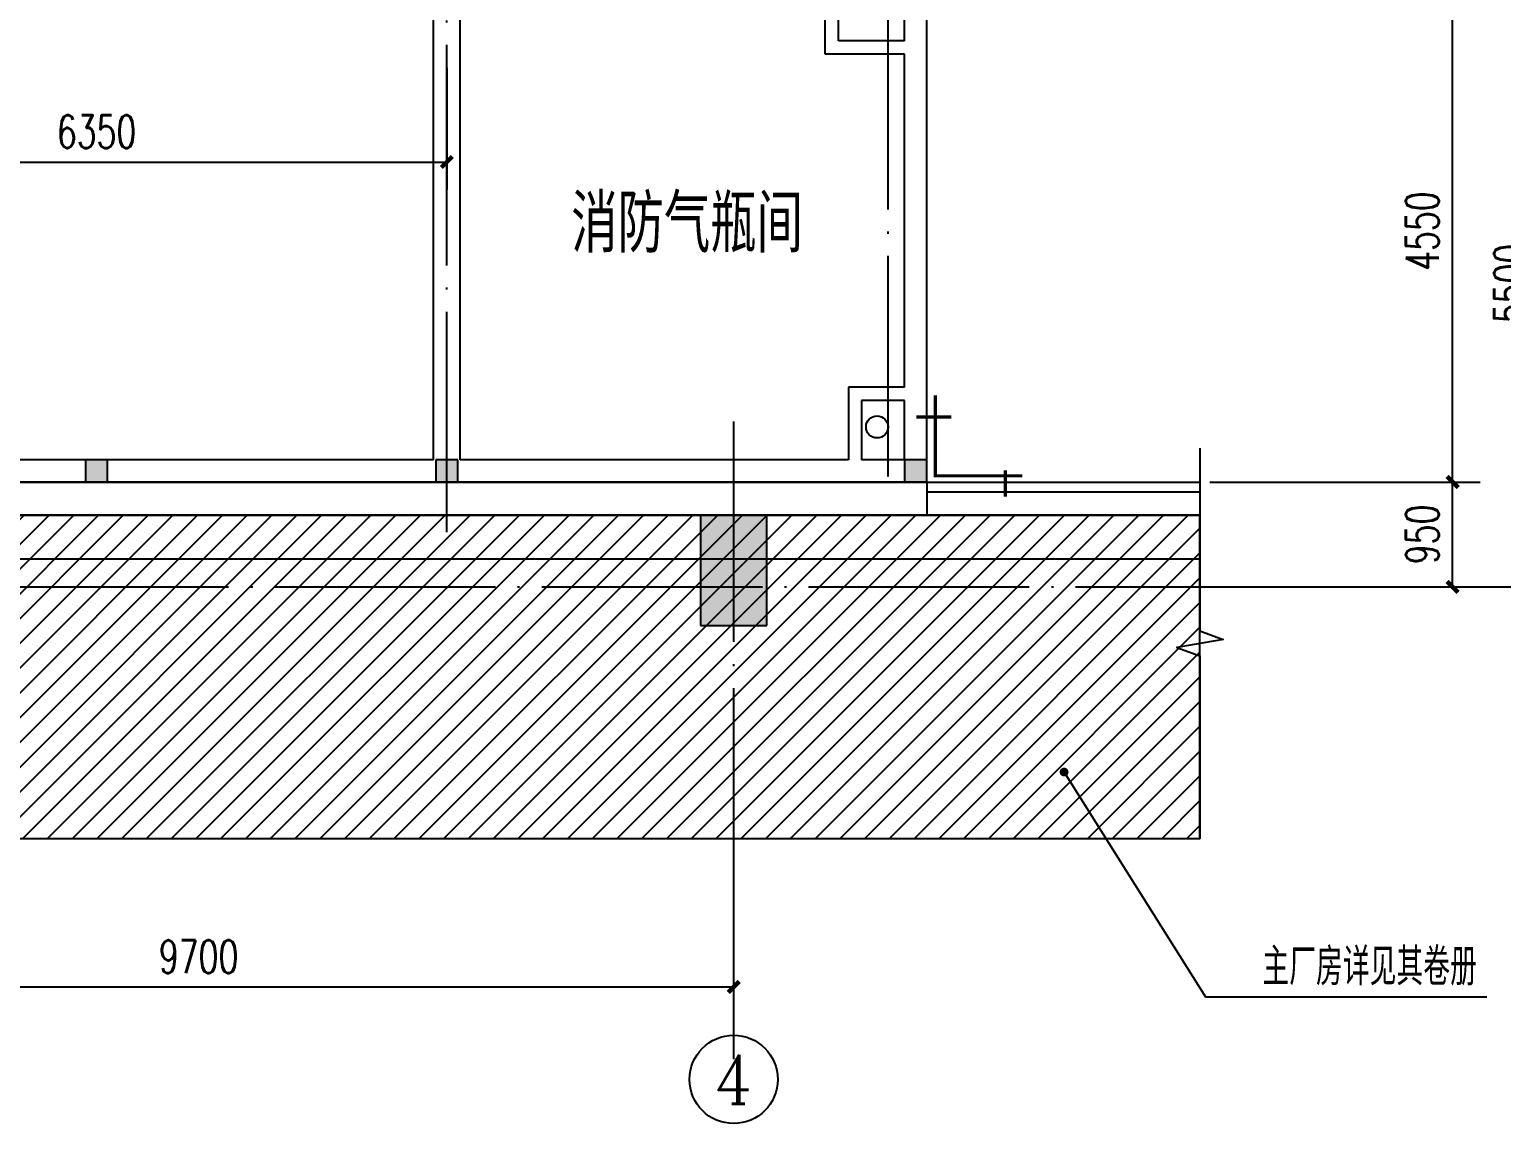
# Model space of a CAD drawing. Extents: x -59142 to 322364, y -122476 to 91021.
# Drawn here: x 102515 to 115860, y 16507 to 26425 of the extents above; entities that cross this region are included whole.
import ezdxf
from ezdxf.enums import TextEntityAlignment as Align

# ---------------------------------------------------------------- set-up
doc = ezdxf.new("R2010")
doc.units = 0
doc.header["$LTSCALE"] = 1000
doc.header["$MEASUREMENT"] = 0
doc.linetypes.add('DOTE', pattern=[2.42, 2, -0.2, 0.02, -0.2])
for name, color, linetype in [('AXIS', 3, 'Continuous'), ('AXIS_TEXT', 7, 'Continuous'), ('CENTRE LINE', 1, 'DOTE'), ('COLUMN', 255, 'Continuous'), ('DIM_LEAD', 3, 'Continuous'), ('DIM_SYMB', 3, 'Continuous'), ('DOTE', 1, 'DOTE'), ('GROUND', 204, 'Continuous'), ('PROFILED STEEL SHEET', 30, 'Continuous'), ('PUB_DIM', 3, 'Continuous'), ('PUB_HATCH', 255, 'Continuous'), ('PUB_TEXT', 7, 'Continuous'), ('STAIR', 2, 'Continuous'), ('TEXT', 62, 'Continuous'), ('WALL', 255, 'Continuous')]:
    doc.layers.add(name, color=color, linetype=linetype)
doc.styles.add('_TCH_AXIS', font='COMPLEX', dxfattribs={"bigfont": 'GBCBIG'})
doc.styles.add('_TCH_DIM', font='SIMPLEX', dxfattribs={"bigfont": 'GBCBIG'})
doc.styles.add('_TCH_DIM_T3', font='SIMPLEX', dxfattribs={"width": 0.705882, "bigfont": 'GBCBIG'})
doc.styles.add('COMPLEX', font='COMPLEX')
doc.styles.add('HZTXT', font='geditxt.shx', dxfattribs={"width": 0.8, "bigfont": 'hztxt1.shx'})
doc.dimstyles.new('_TCH_ARCH&&100', dxfattribs={"dimtxt": 297.5, "dimasz": 100, "dimexe": 250, "dimexo": 300, "dimgap": 126.25, "dimtad": 1, "dimdec": 0, "dimzin": 0, "dimdsep": 46, "dimtxsty": '_TCH_DIM_T3', "dimblk": 'ARCHTICK', "dimcen": 0.09, "dimazin": 2, "dimtfac": 1, "dimtdec": 0, "dimtix": 1, "dimtmove": 2, "dimatfit": 3, "dimfxl": 1, "dimtolj": 1, "dimtzin": 0, "dimarcsym": 0})

# ---------------------------------------------------------------- blocks, each defined once
blk = doc.blocks.new('_AXISO')
blk.add_circle((0, 0), 0.5)
at = {"layer": 'AXIS_TEXT', "style": 'COMPLEX', "width": 1.041667}
blk.add_attdef('A', text='', height=0.56, dxfattribs=at).set_placement((-0.25, -0.28), (0.25, -0.28), align=Align.FIT)
blk = doc.blocks.new('_ArchTick')
at = {"color": 0, "linetype": 'ByBlock', "const_width": 0.4}
blk.add_lwpolyline([(-0.5, -0.5), (0.5, 0.5)], dxfattribs=at)
blk = doc.blocks.new('*D1592')
at = {"layer": 'Defpoints', "color": 0, "transparency": 16777216}
for p in [(19500, -2876), (29200, -2876), (29200, -3627)]:
    blk.add_point(p, dxfattribs=at)
at = {"layer": 'PUB_DIM', "color": 0, "lineweight": -2, "transparency": 16777216}
for p, q in [((19500, -3176), (19500, -3877)), ((29200, -3176), (29200, -3877)), ((19500, -3627), (29200, -3627))]:
    blk.add_line(p, q, dxfattribs=at)
at = {"layer": 'PUB_DIM', "color": 0, "lineweight": -2, "transparency": 16777216, "xscale": 100, "yscale": 100, "zscale": 100, "rotation": 180}
blk.add_blockref('_ArchTick', (19500, -3627), dxfattribs=at)
at = {"layer": 'PUB_DIM', "color": 0, "lineweight": -2, "transparency": 16777216, "xscale": 100, "yscale": 100, "zscale": 100}
blk.add_blockref('_ArchTick', (29200, -3627), dxfattribs=at)
at = {"layer": 'PUB_DIM', "color": 0, "transparency": 16777216, "insert": (24350, -3352), "char_height": 297.5, "attachment_point": 5, "style": '_TCH_DIM_T3'}
blk.add_mtext('\\A1;9700', dxfattribs=at)
blk = doc.blocks.new('A$C37200EC9')
at = {"layer": 'GROUND'}
blk.add_circle((23000, -4050), 100, dxfattribs=at)
blk = doc.blocks.new('*D1243')
at = {"layer": 'Defpoints', "color": 0, "transparency": 16777216}
for p in [(99948, 26378), (106298, 26378), (106298, 25223)]:
    blk.add_point(p, dxfattribs=at)
at = {"layer": 'PUB_DIM', "color": 0, "lineweight": -2, "transparency": 16777216}
for p, q in [((99948, 26078), (99948, 24973)), ((106298, 26078), (106298, 24973)), ((99948, 25223), (106298, 25223))]:
    blk.add_line(p, q, dxfattribs=at)
at = {"layer": 'PUB_DIM', "color": 0, "lineweight": -2, "transparency": 16777216, "xscale": 100, "yscale": 100, "zscale": 100, "rotation": 180}
blk.add_blockref('_ArchTick', (99948, 25223), dxfattribs=at)
at = {"layer": 'PUB_DIM', "color": 0, "lineweight": -2, "transparency": 16777216, "xscale": 100, "yscale": 100, "zscale": 100}
blk.add_blockref('_ArchTick', (106298, 25223), dxfattribs=at)
at = {"layer": 'PUB_DIM', "color": 0, "transparency": 16777216, "insert": (103123, 25498), "char_height": 297.5, "attachment_point": 5, "style": '_TCH_DIM_T3'}
blk.add_mtext('\\A1;6350', dxfattribs=at)
blk = doc.blocks.new('*D1253')
at = {"layer": 'AXIS', "color": 0, "lineweight": -2, "transparency": 16777216}
for p, q in [((113216, 22322), (115666, 22322)), ((115416, 21372), (115416, 22322)), ((113216, 21372), (115666, 21372))]:
    blk.add_line(p, q, dxfattribs=at)
at = {"layer": 'Defpoints', "color": 0, "transparency": 16777216}
for p in [(112916, 22322), (115416, 22322), (112916, 21372)]:
    blk.add_point(p, dxfattribs=at)
at = {"layer": 'AXIS', "color": 0, "lineweight": -2, "transparency": 16777216, "xscale": 100, "yscale": 100, "zscale": 100}
for p, rotation in [((115416, 22322), 90), ((115416, 21372), 270)]:
    blk.add_blockref('_ArchTick', p, dxfattribs=dict(at, rotation=rotation))
at = {"layer": 'AXIS', "color": 0, "transparency": 16777216, "insert": (115141, 21847), "char_height": 297.5, "attachment_point": 5, "rotation": 90, "style": '_TCH_DIM_T3'}
blk.add_mtext('\\A1;950', dxfattribs=at)
blk = doc.blocks.new('*D1254')
at = {"layer": 'AXIS', "color": 0, "lineweight": -2, "transparency": 16777216}
for p, q in [((113216, 26872), (115666, 26872)), ((115416, 22322), (115416, 26872)), ((113216, 22322), (115666, 22322))]:
    blk.add_line(p, q, dxfattribs=at)
at = {"layer": 'Defpoints', "color": 0, "transparency": 16777216}
for p in [(112916, 26872), (115416, 26872), (112916, 22322)]:
    blk.add_point(p, dxfattribs=at)
at = {"layer": 'AXIS', "color": 0, "lineweight": -2, "transparency": 16777216, "xscale": 100, "yscale": 100, "zscale": 100}
for p, rotation in [((115416, 26872), 90), ((115416, 22322), 270)]:
    blk.add_blockref('_ArchTick', p, dxfattribs=dict(at, rotation=rotation))
at = {"layer": 'AXIS', "color": 0, "transparency": 16777216, "insert": (115141, 24597), "char_height": 297.5, "attachment_point": 5, "rotation": 90, "style": '_TCH_DIM_T3'}
blk.add_mtext('\\A1;4550', dxfattribs=at)
blk = doc.blocks.new('*D1263')
at = {"layer": 'AXIS', "color": 0, "lineweight": -2, "transparency": 16777216}
for p, q in [((113216, 26872), (116466, 26872)), ((116216, 21372), (116216, 26872)), ((113216, 21372), (116466, 21372))]:
    blk.add_line(p, q, dxfattribs=at)
at = {"layer": 'Defpoints', "color": 0, "transparency": 16777216}
for p in [(112916, 26872), (116216, 26872), (112916, 21372)]:
    blk.add_point(p, dxfattribs=at)
at = {"layer": 'AXIS', "color": 0, "lineweight": -2, "transparency": 16777216, "xscale": 100, "yscale": 100, "zscale": 100}
for p, rotation in [((116216, 26872), 90), ((116216, 21372), 270)]:
    blk.add_blockref('_ArchTick', p, dxfattribs=dict(at, rotation=rotation))
at = {"layer": 'AXIS', "color": 0, "transparency": 16777216, "insert": (115941, 24122), "char_height": 297.5, "attachment_point": 5, "rotation": 90, "style": '_TCH_DIM_T3'}
blk.add_mtext('\\A1;5500', dxfattribs=at)
blk = doc.blocks.new('A$C5C1E2F63')
at = {"layer": 'AXIS'}
for p, q in [((34843, 0), (37217.5, 0)), ((29200, -2876.1), (29200, -4065.4))]:
    blk.add_line(p, q, dxfattribs=at)
ref = blk.add_blockref('_AXISO', (29200, -4465.4), dxfattribs=dict(at, xscale=800, yscale=800, zscale=800))
ref.add_attrib('A', '4', dxfattribs={"layer": 'AXIS_TEXT', "height": 445.4, "style": '_TCH_AXIS'}).set_placement((29030.3, -4688.1), (29369.7, -4688.1), align=Align.FIT)
at = {"layer": 'PUB_DIM'}
dim = blk.add_aligned_dim(p1=(19500, -2876.1), p2=(29200, -2876.1), distance=-751, dimstyle='_TCH_ARCH&&100', dxfattribs=at)
dim.commit()
dim.dimension.update_dxf_attribs({"geometry": '*D1592', "text_midpoint": (24350, -3352.2)})
blk = doc.blocks.new('A$C3C103B28')
at = {"layer": 'PUB_HATCH'}
blk.add_hatch(color=256, dxfattribs=at).paths.add_polyline_path([(28900, -350), (29500, -350), (29500, 650), (28900, 650)])
at = {"layer": 'COLUMN'}
for p, q in [((29500, 650), (28900, 650)), ((28900, 650), (28900, -350)), ((29500, -350), (29500, 650)), ((28900, -350), (29500, -350))]:
    blk.add_line(p, q, dxfattribs=at)
at = {"layer": 'DOTE'}
for p, q in [((29200, 1500), (29200, -4282)), ((-4000, 0), (34323, 0))]:
    blk.add_line(p, q, dxfattribs=at)
at = {"layer": 'PROFILED STEEL SHEET'}
blk.add_line((30950, 950), (30950, 650), dxfattribs=at)
for points in [[(30950, 950), (33428, 950)], [(30950, 860), (33428, 860)]]:
    blk.add_lwpolyline(points, dxfattribs=at)
at = {"layer": 'STAIR', "color": 251}
for p, q in [((8800, 650), (33428, 650)), ((33428, 250), (10700, 250))]:
    blk.add_line(p, q, dxfattribs=at)
blk.add_blockref('A$C5C1E2F63', (0, 0))

msp = doc.modelspace()

# ---------------------------------------------------------------- hatches: boundary and pattern name
h = msp.add_hatch()
h.set_pattern_fill('ANSI31', color=256, scale=100)
h.set_pattern_definition([(45, (120632.15, 0), (-112.2532, 112.2532), [])])
h.paths.add_polyline_path([(78647.9, 19090.6), (113125.7, 19090.6), (113125.7, 22022.1), (78647.9, 22022.1)])
at = {"layer": 'PUB_HATCH'}
for points in [[(103023.4, 22522.1), (103023.4, 22322.1), (103223.4, 22322.1), (103223.4, 22522.1)], [(106198.4, 22522.1), (106198.4, 22322.1), (106398.4, 22322.1), (106398.4, 22522.1)], [(110448.4, 22522.1), (110448.4, 22322.1), (110648.4, 22322.1), (110648.4, 22522.1)]]:
    msp.add_hatch(color=256, dxfattribs=at).paths.add_polyline_path(points)

# ---------------------------------------------------------------- linework, layer by layer
msp.add_lwpolyline([(78647.9, 19090.6), (113125.7, 19090.6), (113125.7, 22022.1), (78647.9, 22022.1)], close=True)
at = {"layer": 'CENTRE LINE'}
msp.add_lwpolyline([(106298.4, 21866.5), (106298.4, 27193)], dxfattribs=at)
at = {"layer": 'COLUMN'}
for p, q in [((103023.4, 22522.1), (103023.4, 22322.1)), ((103223.4, 22522.1), (103023.4, 22522.1)), ((103223.4, 22322.1), (103223.4, 22522.1)), ((106198.4, 22522.1), (106198.4, 22322.1)), ((106398.4, 22522.1), (106198.4, 22522.1)), ((106398.4, 22322.1), (106398.4, 22522.1)), ((110448.4, 22522.1), (110448.4, 22322.1)), ((110648.4, 22522.1), (110448.4, 22522.1)), ((110648.4, 22322.1), (110648.4, 22522.1)), ((103023.4, 22322.1), (103223.4, 22322.1)), ((106198.4, 22322.1), (106398.4, 22322.1)), ((110448.4, 22322.1), (110648.4, 22322.1))]:
    msp.add_line(p, q, dxfattribs=at)
at = {"layer": 'DIM_LEAD'}
for p, q in [((111894.2, 19693), (113175.2, 17654.5)), ((113175.2, 17654.5), (115725.2, 17654.5))]:
    msp.add_line(p, q, dxfattribs=at)
at = {"layer": 'DIM_LEAD', "const_width": 40}
msp.add_lwpolyline([(111883.5, 19709.9, 1), (111904.8, 19676.1, 1)], format="xyb", close=True, dxfattribs=at)
at = {"layer": 'DIM_SYMB'}
for points in [[(113125.7, 22629.5), (113125.7, 20972.5), (113335.7, 20896.1), (112915.7, 20822), (113125.7, 20747.5), (113125.7, 19090.6)], [(76973.2, 19090.6), (94936.9, 19090.6), (95013.4, 19300.6), (95087.4, 18880.6), (95161.9, 19090.6), (113125.7, 19090.6)]]:
    msp.add_lwpolyline(points, dxfattribs=at)
at = {"layer": 'DOTE'}
for p in [(78269.5, 22322.1), (84009.9, 22322.1)]:
    msp.add_line(p, (112915.9, 22322.1), dxfattribs=at)
msp.add_lwpolyline([(110298.4, 22372.1), (110298.4, 86156)], dxfattribs=at)
at = {"layer": 'PROFILED STEEL SHEET', "const_width": 30}
for points in [[(110727.1, 23107.4), (110727.1, 22378.5), (111515.4, 22378.5)], [(110872.2, 22911.5), (110554.5, 22911.5)], [(111361.2, 22427.4), (111361.2, 22190.9)]]:
    msp.add_lwpolyline(points, dxfattribs=at)
at = {"layer": 'WALL'}
for p, q in [((106178.4, 22522.1), (106178.4, 26622.1)), ((106418.4, 22522.1), (106418.4, 26622.1)), ((109728.4, 26202.1), (109728.4, 26622.1)), ((109848.4, 26322.1), (109848.4, 26622.1)), ((110448.4, 26322.1), (110448.4, 26622.1)), ((110648.4, 26262.1), (110648.4, 26622.1)), ((110448.4, 26322.1), (109848.4, 26322.1)), ((110448.4, 26202.1), (109728.4, 26202.1)), ((110448.4, 23182.1), (110448.4, 26202.1)), ((110648.4, 23122.1), (110648.4, 26262.1)), ((109938.4, 23182.1), (109938.4, 22522.1)), ((110448.4, 23182.1), (109938.4, 23182.1)), ((110648.4, 22322.1), (110648.4, 23122.1)), ((110058.4, 23062.1), (110058.4, 22522.1)), ((110448.4, 23062.1), (110058.4, 23062.1)), ((110448.4, 22522.1), (110448.4, 23062.1)), ((106178.4, 22522.1), (87598.4, 22522.1)), ((109938.4, 22522.1), (106418.4, 22522.1)), ((110448.4, 22522.1), (110058.4, 22522.1)), ((106298.4, 22322.1), (87538.4, 22322.1)), ((109998.4, 22322.1), (106298.4, 22322.1)), ((110648.4, 22322.1), (109998.4, 22322.1))]:
    msp.add_line(p, q, dxfattribs=at)

# ---------------------------------------------------------------- block references
msp.add_blockref('A$C3C103B28', (79698.4, 21372.1))
at = {"layer": 'GROUND'}
msp.add_blockref('A$C37200EC9', (87198.4, 26872.1), dxfattribs=at)

# ---------------------------------------------------------------- texts
at = {"layer": 'PUB_TEXT', "style": '_TCH_DIM'}
msp.add_text('主厂房详见其卷册', height=337.59, dxfattribs=at).set_placement((113691.4, 17759.5))
at = {"layer": 'TEXT', "style": 'HZTXT', "width": 0.8}
msp.add_text('消防气瓶间', height=525, dxfattribs=at).set_placement((107426, 24402))

# ---------------------------------------------------------------- dimensions: what is measured, and where the dimension line sits
at = {"layer": 'AXIS'}
for p1, p2, distance, picture, middle in [((112915.9, 22322.1), (112915.9, 26872.1), -2500, '*D1254', (115140.9, 24597.1)), ((112915.9, 21372.1), (112915.9, 26872.1), -3300, '*D1263', (115940.9, 24122.1)), ((112915.9, 21372.1), (112915.9, 22322.1), -2500, '*D1253', (115140.9, 21847.1))]:
    dim = msp.add_aligned_dim(p1=p1, p2=p2, distance=distance, dimstyle='_TCH_ARCH&&100', dxfattribs=at)
    dim.commit()
    dim.dimension.update_dxf_attribs({"geometry": picture, "text_midpoint": middle})
at = {"layer": 'PUB_DIM'}
dim = msp.add_aligned_dim(p1=(99948.4, 26378), p2=(106298.4, 26378), distance=-1154.7, dimstyle='_TCH_ARCH&&100', dxfattribs=at)
dim.commit()
dim.dimension.update_dxf_attribs({"geometry": '*D1243', "text_midpoint": (103123.4, 25498.2)})

doc.saveas('drawing.dxf')
